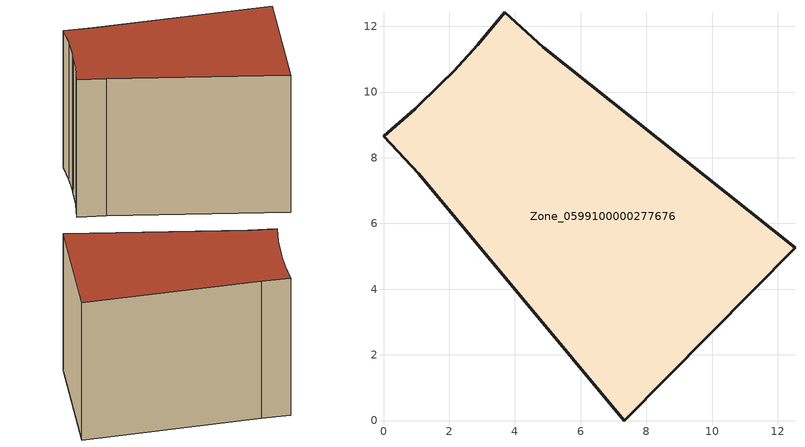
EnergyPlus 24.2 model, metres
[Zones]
Zone_0599100000277676
 floor ground (C_G): 4.86,11.37 12.53,5.26 7.33,0 1.07,7.52 0,8.66 0.96,9.5 1.75,10.25 2.13,10.64 2.87,11.44 3.69,12.42 z0
 wall outside (C_F): 2.13,10.64 1.75,10.25 0.96,9.5 0,8.66 1.07,7.52 7.33,0 12.53,5.26 4.86,11.37 3.69,12.42 2.87,11.44 2.13,10.64 z0:8.41
 roof outside (C_R): 4.86,11.37 3.69,12.42 2.87,11.44 2.13,10.64 1.75,10.25 0.96,9.5 0,8.66 1.07,7.52 7.33,0 12.53,5.26 z8.41
[BUILDING]
Pand.0599100000277676: North Axis=0; Terrain=City; Loads Convergence Tolerance Value=0.04; Temperature Convergence Tolerance Value=0.4; Solar Distribution=FullExterior; Maximum Number of Warmup Days=25; Minimum Number of Warmup Days=1
[Site:Location]
Rotterdam.The.Hague.AP_ZH_NLD Design_Conditions: Latitude=51.96; Longitude=4.45; Time Zone=1; Elevation=-4.5
[SITE:GROUNDTEMPERATURE:BUILDINGSURFACE]
18, 18, 18, 18, 18, 18, 18, 18, 18, 18, 18, 18
[MATERIAL] Thermal Absorptance=0.9; Solar Absorptance=0.7; Visible Absorptance=0.7
Name | Roughness | Thickness | Conductivity | Density | Specific Heat
G.TI.1992-2005 | MediumSmooth | 0.15 | 0.06 | 540 | 1210
F.TI.1992-2005 | Rough | 0.3 | 0.12 | 1920 | 840
R.TI.1992-2005 | MediumRough | 0.2 | 0.08 | 1500 | 1000
[CONSTRUCTION]
C_G: G.TI.1992-2005
C_F: F.TI.1992-2005
C_R: R.TI.1992-2005
[ZONE]
Zone_0599100000277676: Type=1; Multiplier=1; Ceiling Height=Autocalculate; Volume=Autocalculate; Floor Area=autocalculate; Part of Total Floor Area=Yes
[ZONEINFILTRATION:DESIGNFLOWRATE]
Infil_Zone_0599100000277676: Zone or ZoneList or Space or SpaceList=Zone_0599100000277676; Schedule=AlwaysOn; Design Flow Rate Calculation Method=Flow/Area; Flow Rate per Floor Area=0.0015; Constant Term Coefficient=1; Temperature Term Coefficient=0; Velocity Term Coefficient=0; Velocity Squared Term Coefficient=0
[HVACTEMPLATE:ZONE:IDEALLOADSAIRSYSTEM]
Zone_0599100000277676: Maximum Heating Supply Air Temperature=50; Minimum Cooling Supply Air Temperature=13; Maximum Heating Supply Air Humidity Ratio=0.0156; Minimum Cooling Supply Air Humidity Ratio=0.0077; Heating Limit=NoLimit; Cooling Limit=NoLimit; Dehumidification Control Type=ConstantSensibleHeatRatio; Cooling Sensible Heat Ratio=0.7; Dehumidification Setpoint=60; Humidification Control Type=None; Humidification Setpoint=30; Outdoor Air Method=None; Outdoor Air Flow Rate per Person=0.00944; Outdoor Air Flow Rate per Zone Floor Area=0; Outdoor Air Flow Rate per Zone=0; Demand Controlled Ventilation Type=None; Outdoor Air Economizer Type=NoEconomizer; Heat Recovery Type=None; Sensible Heat Recovery Effectiveness=0.7; Latent Heat Recovery Effectiveness=0.65
[ZONECONTROL:THERMOSTAT]
ThermostatControl_Zone_0599100000277676: Zone or ZoneList=Zone_0599100000277676; Control Type Schedule=DualSetpointControlType; Control 1=Thermostat_Zone_0599100000277676; Temperature Difference Between Cutout And Setpoint=0
[THERMOSTATSETPOINT:DUALSETPOINT]
Thermostat_Zone_0599100000277676: Heating Setpoint Temperature Schedule=HeatingSetpoint_Zone_0599100000277676; Cooling Setpoint Temperature Schedule=CoolingSetpoint_Zone_0599100000277676
[SCHEDULE:COMPACT]
HeatingSetpoint_Zone_0599100000277676: Through: 12/31, For: AllDays, Until: 24:00, 21
CoolingSetpoint_Zone_0599100000277676: Through: 12/31, For: AllDays, Until: 24:00, 24
DualSetpointControlType: Through: 12/31, For: AllDays, Until: 24:00, 4
AlwaysOn: Through: 12/31, For: AllDays, Until: 24:00, 1
